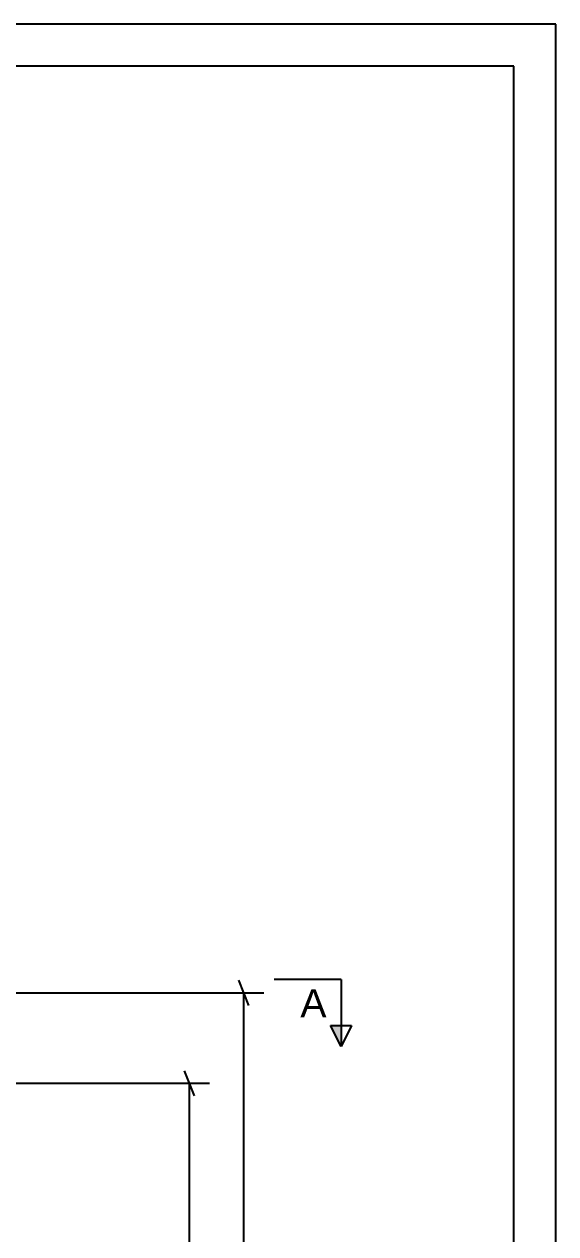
# Model space of a CAD drawing. Header units: millimetres. Extents: x 0 to 841, y 0 to 594.
# Drawn here: x 777.5 to 841, y 449.6 to 594 of the extents above; entities that cross this region are included whole.
import ezdxf

# ---------------------------------------------------------------- set-up
doc = ezdxf.new("R2010")
doc.units = ezdxf.units.MM
doc.styles.add('Arial', font='ARIAL.TTF', dxfattribs={"height": 0.2})
doc.styles.add('Arial Narrow', font='ARIALN.TTF', dxfattribs={"height": 0.2})

# ---------------------------------------------------------------- blocks, each defined once
blk = doc.blocks.new('Unknown-405118308-1133')
at = {"color": 5, "linetype": 'Continuous'}
for p, q in [((841, 594), (0, 594)), ((841, 0), (841, 594)), ((836, 589), (5, 589)), ((836, 5), (836, 589))]:
    blk.add_line(p, q, dxfattribs=at)
blk = doc.blocks.new('StraightDimension-405118308-3146 - 2836')
at = {"color": 7, "linetype": 'Continuous'}
for p, q in [((797.82, 466.02), (796.62, 469.02)), ((762.56, 467.52), (799.62, 467.52)), ((797.22, 341.66), (797.22, 467.52)), ((796.62, 343.16), (797.82, 340.16)), ((781.31, 341.66), (799.62, 341.66))]:
    blk.add_line(p, q, dxfattribs=at)
at = {"color": 0}
blk.add_wipeout([(796.47, 408.84), (792.27, 408.84), (792.27, 400.33), (796.47, 400.33)], dxfattribs=at)
at = {"color": 3, "style": 'Arial Narrow'}
blk.add_text('3147', height=2.863, rotation=90.0002, dxfattribs=at).set_placement((795.87, 400.93))
blk = doc.blocks.new('StraightDimension-405118308-3198 - 2836')
at = {"color": 7, "linetype": 'Continuous'}
for p, q in [((760.92, 464.52), (760.92, 410.19)), ((779.67, 345.3), (779.67, 415.44)), ((762.42, 413.19), (759.42, 411.99)), ((778.17, 411.99), (781.17, 413.19)), ((760.92, 412.59), (779.67, 412.59))]:
    blk.add_line(p, q, dxfattribs=at)
at = {"color": 0}
blk.add_wipeout([(774.55, 413.34), (774.55, 417.54), (766.04, 417.54), (766.04, 413.34)], dxfattribs=at)
at = {"color": 3, "style": 'Arial Narrow'}
blk.add_text('1279', height=2.863, dxfattribs=at).set_placement((766.64, 413.94))
blk = doc.blocks.new('StraightDimension-405118308-30187 - 2836')
at = {"color": 7, "linetype": 'Continuous'}
for p, q in [((804.33, 476.82), (803.13, 479.82)), ((759.6, 478.32), (806.13, 478.32)), ((803.73, 333.92), (803.73, 478.32))]:
    blk.add_line(p, q, dxfattribs=at)
blk = doc.blocks.new('SectionMark-405118308-4060 - 2836')
at = {"linetype": 'Continuous'}
blk.add_hatch(color=6, dxfattribs=at).paths.add_polyline_path([(814.09, 474.42), (815.34, 474.42), (815.34, 471.92)])
at = {"color": 6, "linetype": 'Continuous'}
for p, q in [((815.34, 479.92), (807.34, 479.92)), ((815.34, 479.92), (815.34, 471.92)), ((814.09, 474.42), (816.59, 474.42)), ((815.34, 471.92), (814.09, 474.42)), ((816.59, 474.42), (815.34, 471.92))]:
    blk.add_line(p, q, dxfattribs=at)
at = {"color": 0, "linetype": 'Continuous'}
blk.add_wipeout([(813.59, 475.42), (813.59, 478.92), (810.48, 478.92), (810.48, 475.42)], dxfattribs=at)
at = {"color": 3, "linetype": 'Continuous', "style": 'Arial'}
blk.add_text('A', height=3.34, dxfattribs=at).set_placement((810.48, 475.42))

msp = doc.modelspace()

# ---------------------------------------------------------------- block references
msp.add_blockref('Unknown-405118308-1133', (0, 0))

# ---------------------------------------------------------------- next in the draw order: block references
msp.add_blockref('StraightDimension-405118308-3146 - 2836', (0, 0))

# ---------------------------------------------------------------- next in the draw order: block references
msp.add_blockref('StraightDimension-405118308-3198 - 2836', (0, 0))

# ---------------------------------------------------------------- next in the draw order: block references
msp.add_blockref('StraightDimension-405118308-30187 - 2836', (0, 0))

# ---------------------------------------------------------------- next in the draw order: block references
msp.add_blockref('SectionMark-405118308-4060 - 2836', (0, 0))

doc.saveas('drawing.dxf')
